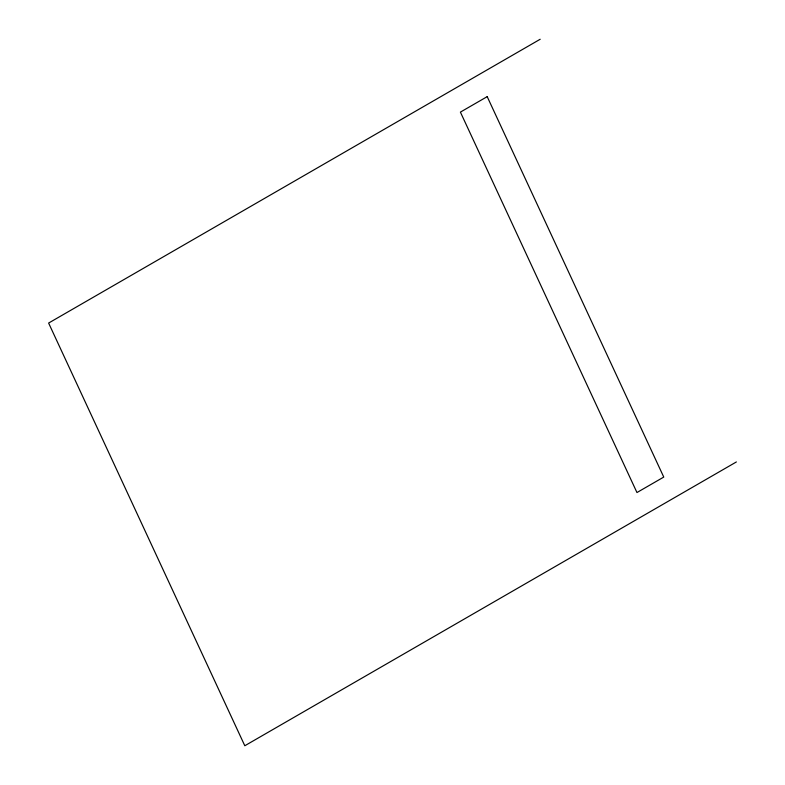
<?xml version="1.0" encoding="UTF-8"?>
<svg xmlns="http://www.w3.org/2000/svg" width="785" height="785" viewBox="0 0 785 785"><rect width="100%" height="100%" fill="white"/><g stroke="black" fill="none" stroke-linecap="round" stroke-linejoin="round"><path stroke-width="1.18" d="M540.198 39.25L48.621 323.057L244.802 745.75L736.379 461.943M487.2 96.643L460.402 112.118L636.959 492.538L663.757 477.074L487.2 96.643"/></g></svg>
